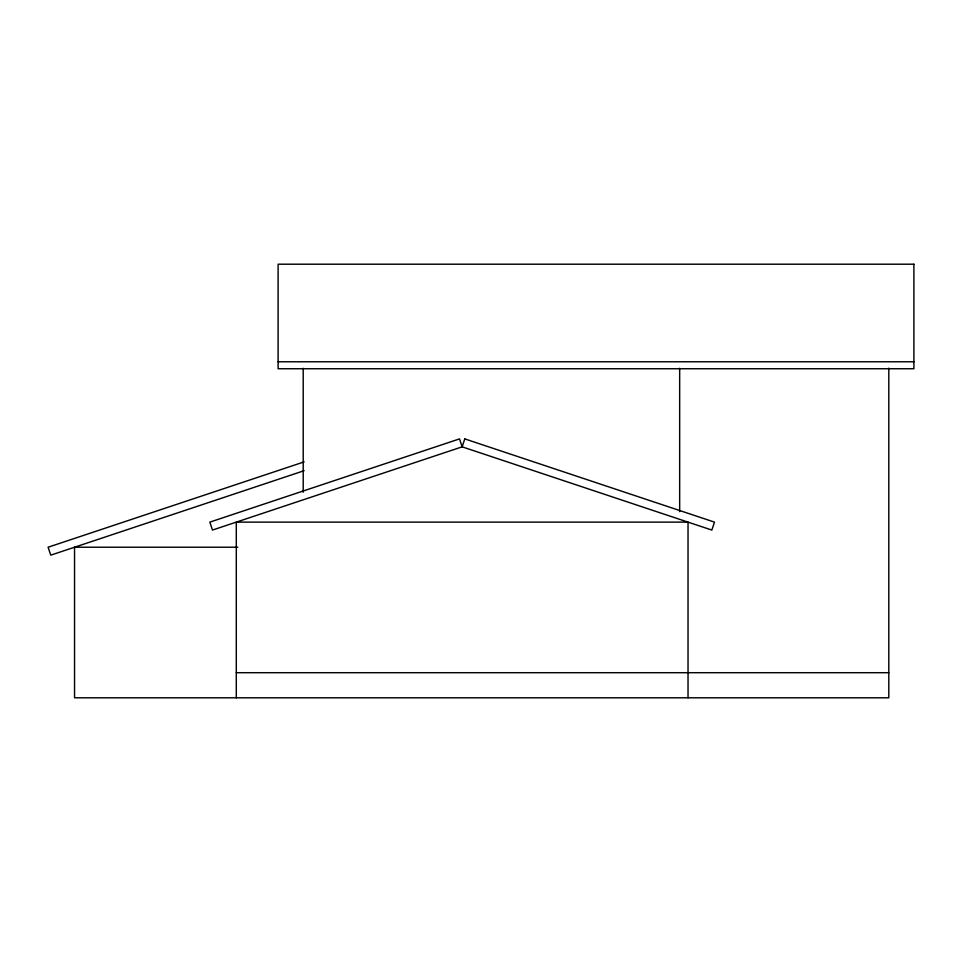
<?xml version="1.0" encoding="UTF-8"?>
<svg xmlns="http://www.w3.org/2000/svg" width="962" height="962" viewBox="0 0 962 962"><rect width="100%" height="100%" fill="white"/><g stroke="black" fill="none" stroke-linecap="round" stroke-linejoin="round"><path stroke-width="1.44" d="M304.16 461.868L48.1 547.222L50.745 555.158L304.136 470.695M278.114 361.772L913.9 361.772M237.818 547.222L74.555 547.222L74.555 697.799L888.804 697.799L888.804 368.097M236.291 672.703L888.804 672.703M688.034 697.799L688.034 522.125L236.291 522.125L236.291 697.799M679.665 368.254L679.665 511.664M303.21 368.254L303.21 492.243M464.802 438.9L462.157 446.837L212.482 530.062L209.836 522.125L459.511 438.9L462.157 446.837L711.844 530.062L714.489 522.125L464.802 438.9M913.9 264.201L278.114 264.201L278.114 368.735L913.9 368.735L913.9 264.201"/></g></svg>
